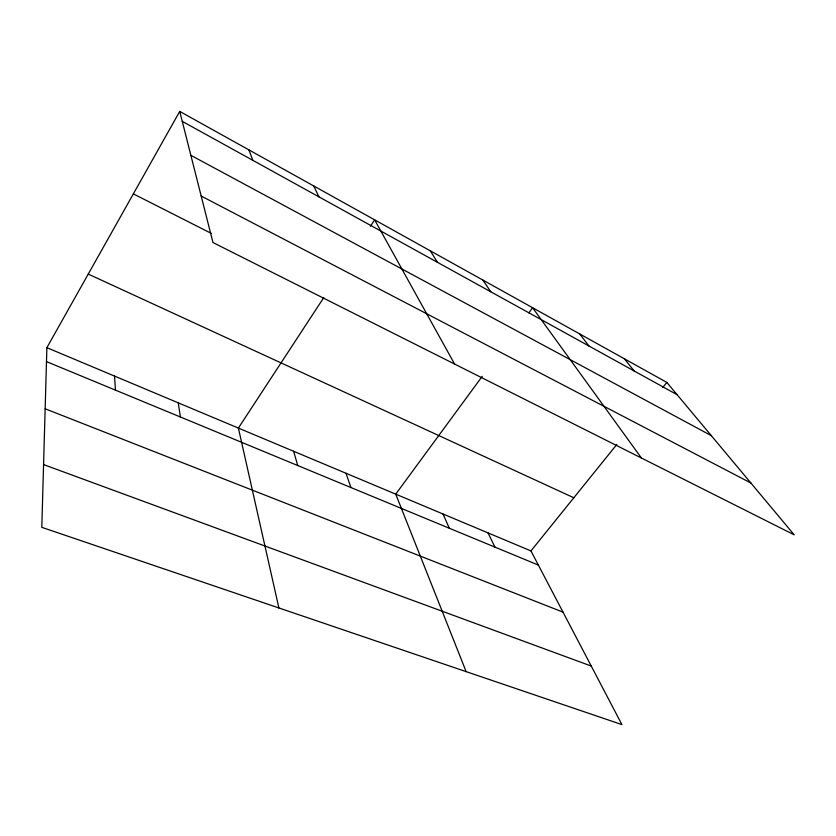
<?xml version="1.0" encoding="UTF-8"?>
<svg xmlns="http://www.w3.org/2000/svg" width="836" height="836" viewBox="0 0 836 836"><rect width="100%" height="100%" fill="white"/><g stroke="black" fill="none" stroke-linecap="round" stroke-linejoin="round"><path stroke-width="1.25" d="M46.879 347.671L41.8 527.338L621.911 724.603L530.954 550.924L46.879 347.671L179.73 111.397L666.835 382.418L794.2 534.841L212.971 242.544L179.73 111.397M323.751 297.616L238.385 428.074L278.9 607.96M370.4 226.305L374.632 219.837L454.596 364.057M482.205 376.367L395.731 494.139L466.143 671.632M528.864 312.831L532.605 307.732L641.411 458.003M530.954 550.924L616.759 444.522M662.749 387.486L666.835 382.418M43.577 464.576L591.251 666.062M45.154 408.783L563.015 612.14M46.482 361.601L538.363 565.073M88.25 274.083L573.82 497.765M133.352 193.879L211.278 233.38M201.183 196.021L750.885 483.009M190.859 155.318L711.342 435.671M182.248 121.345L677.087 394.686M624.387 358.801L634.169 370.975M579.703 333.94L588.941 346M482.874 280.06L490.795 291.785M430.31 250.81L437.427 262.295M488.036 532.898L494.933 547.11M313.74 185.958L318.882 196.815M443.017 514.004L449.329 528.247M248.898 149.884L252.827 160.324M346 473.26L350.932 487.545M293.624 451.273L297.741 465.537M178.246 402.827L180.388 416.986M114.522 376.064L115.472 390.13"/></g></svg>
